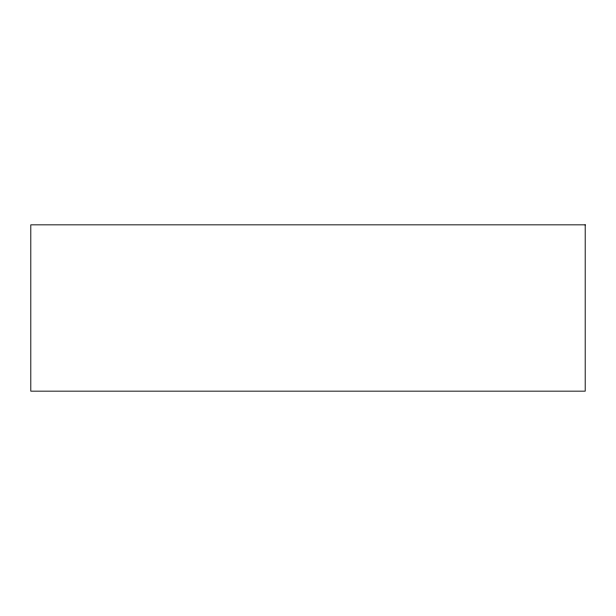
<?xml version="1.0" encoding="UTF-8"?>
<svg xmlns="http://www.w3.org/2000/svg" width="616" height="616" viewBox="0 0 616 616"><rect width="100%" height="100%" fill="white"/><g stroke="black" fill="none" stroke-linecap="round" stroke-linejoin="round"><path stroke-width="0.92" d="M585.2 224.84L30.8 224.84L30.8 391.16L585.2 391.16L585.2 224.84"/></g></svg>
